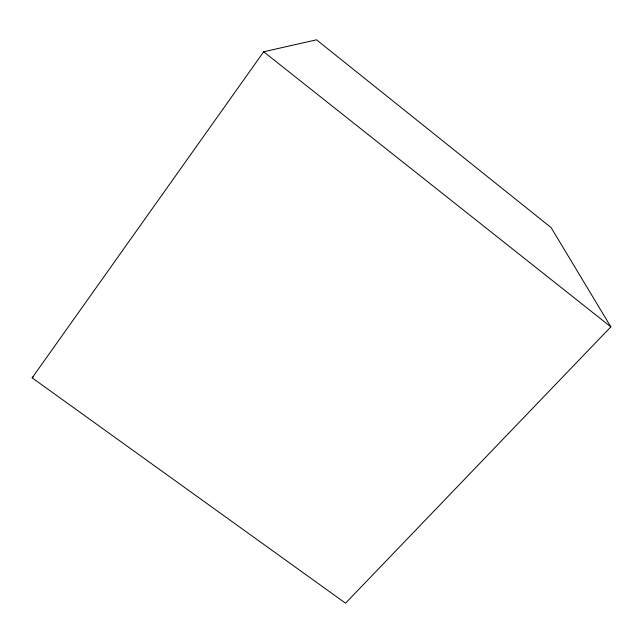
<?xml version="1.0" encoding="UTF-8"?>
<svg xmlns="http://www.w3.org/2000/svg" width="643" height="643" viewBox="0 0 643 643"><rect width="100%" height="100%" fill="white"/><g stroke="black" fill="none" stroke-linecap="round" stroke-linejoin="round"><path stroke-width="0.96" d="M32.15 377.851L263.662 51.778L316.501 39.81L551.107 227.59L610.85 326.861L345.556 603.19L32.15 377.851L33.613 376.493M263.662 51.778L610.85 326.861"/></g></svg>
